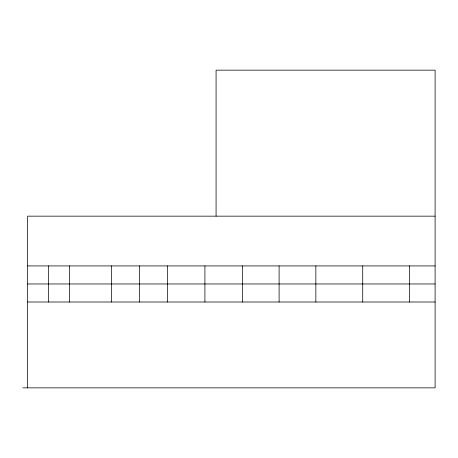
<?xml version="1.0" encoding="UTF-8"?>
<svg xmlns="http://www.w3.org/2000/svg" width="458" height="458" viewBox="0 0 458 458"><rect width="100%" height="100%" fill="white"/><g stroke="black" fill="none" stroke-linecap="round" stroke-linejoin="round"><path stroke-width="0.69" d="M435.1 216.159L27.617 216.159L27.617 387.852M27.617 265.921L435.1 265.921M27.617 283.966L435.1 283.966M27.617 302.005L435.1 302.005M22.9 387.852L435.1 387.852L435.1 70.148L216.073 70.148L216.073 216.159M409.578 265.921L409.578 302.005M362.719 265.921L362.719 302.005M315.86 265.921L315.86 302.005M279.105 265.921L279.105 302.005M242.351 265.921L242.351 302.005M204.921 265.921L204.921 302.005M167.485 265.921L167.485 302.005M139.524 265.921L139.524 302.005M111.563 265.921L111.563 302.005M69.587 265.921L69.587 302.005M48.605 265.921L48.605 302.005"/></g></svg>
